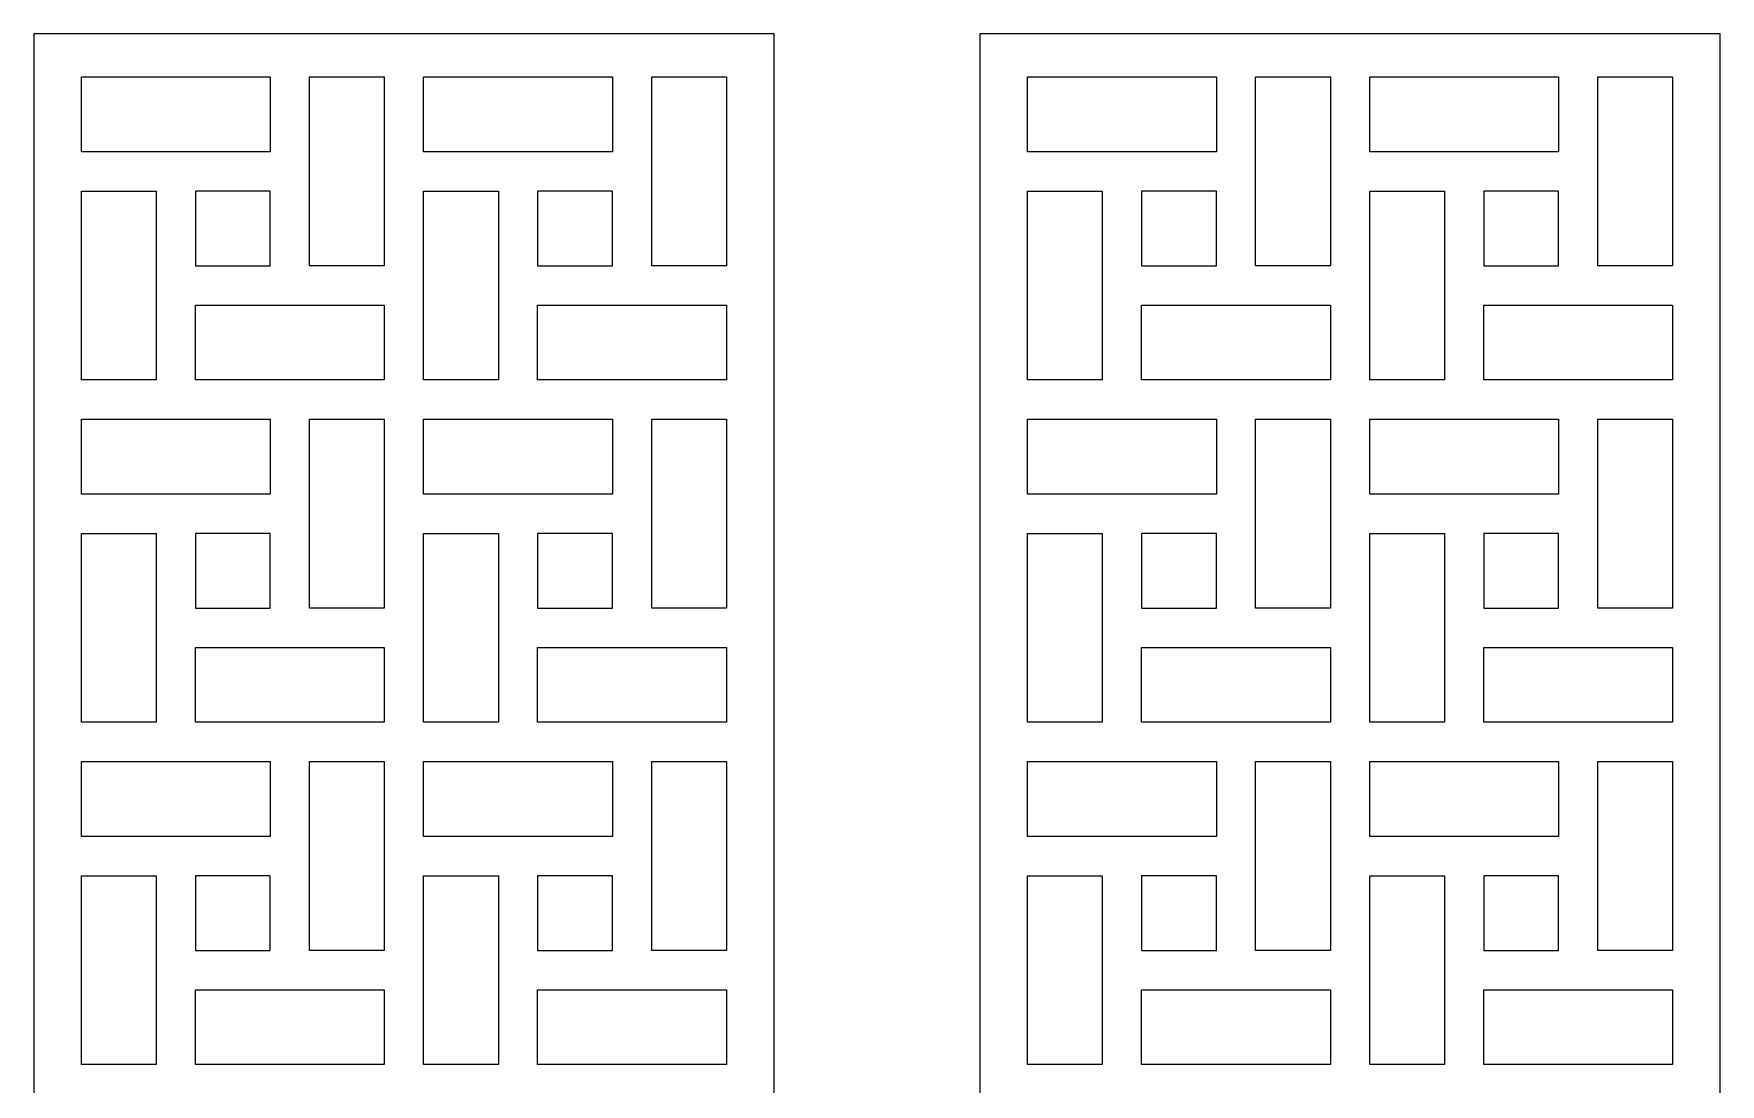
# Model space of a CAD drawing. Header units: centimetres. Extents: x -14.9 to -7.2, y -9.5 to 9.5.
# Drawn here: x -14.92 to -7.2, y 4.69 to 9.5 of the extents above; entities that cross this region are included whole.
import ezdxf

# ---------------------------------------------------------------- set-up
doc = ezdxf.new("R2010")
doc.units = ezdxf.units.CM
doc.header["$MEASUREMENT"] = 0
doc.layers.add('layer 1', color=7, linetype='Continuous')

msp = doc.modelspace()

# ---------------------------------------------------------------- linework, layer by layer
at = {"layer": 'layer 1', "color": 250}
for points in [[(-14.92119, 9.5), (-14.92119, 9.5), (-14.92119, 9.5), (-14.92119, 9.5), (-14.92119, 9.5), (-14.92119, 9.5), (-11.5311, 9.5), (-11.5311, 9.5), (-11.5311, 9.5), (-11.5311, 9.5), (-11.5311, -9.5), (-11.5311, -9.5), (-11.5311, -9.5), (-11.5311, -9.5), (-14.92119, -9.5), (-14.92119, -9.5), (-14.92119, -9.5), (-14.92119, -9.5), (-14.92119, 9.5), (-14.92119, 9.5)], [(-13.83827, 8.96047), (-13.83827, 8.96047), (-13.83827, 8.96047), (-13.83827, 8.96047), (-13.83827, 8.96047), (-13.83827, 8.96047), (-13.83827, 9.30254), (-13.83827, 9.30254), (-13.83827, 9.30254), (-13.83827, 9.30254), (-14.70246, 9.30254), (-14.70246, 9.30254), (-14.70246, 9.30254), (-14.70246, 9.30254), (-14.70246, 8.96047), (-14.70246, 8.96047), (-14.70246, 8.96047), (-14.4144, 8.96047), (-14.12633, 8.96047), (-13.83827, 8.96047)], [(-13.65824, 9.30254), (-13.65824, 9.30254), (-13.65824, 9.30254), (-13.65824, 9.30254), (-13.65824, 9.30254), (-13.65824, 9.01447), (-13.65824, 8.72641), (-13.65824, 8.43834), (-13.65824, 8.43834), (-13.65824, 8.43834), (-13.31616, 8.43834), (-13.31616, 8.43834), (-13.31616, 8.43834), (-13.31616, 8.43834), (-13.31616, 9.30254), (-13.31616, 9.30254), (-13.31616, 9.30254), (-13.31616, 9.30254), (-13.65824, 9.30254), (-13.65824, 9.30254)], [(-12.27194, 8.96047), (-12.27194, 8.96047), (-12.27194, 8.96047), (-12.27194, 8.96047), (-12.27194, 8.96047), (-12.27194, 8.96047), (-12.27194, 9.30254), (-12.27194, 9.30254), (-12.27194, 9.30254), (-12.27194, 9.30254), (-13.13613, 9.30254), (-13.13613, 9.30254), (-13.13613, 9.30254), (-13.13613, 9.30254), (-13.13613, 8.96047), (-13.13613, 8.96047), (-13.13613, 8.96047), (-12.84807, 8.96047), (-12.56, 8.96047), (-12.27194, 8.96047)], [(-12.09191, 9.30254), (-12.09191, 9.30254), (-12.09191, 9.30254), (-12.09191, 9.30254), (-12.09191, 9.30254), (-12.09191, 9.01447), (-12.09191, 8.72641), (-12.09191, 8.43834), (-12.09191, 8.43834), (-12.09191, 8.43834), (-11.74983, 8.43834), (-11.74983, 8.43834), (-11.74983, 8.43834), (-11.74983, 8.43834), (-11.74983, 9.30254), (-11.74983, 9.30254), (-11.74983, 9.30254), (-11.74983, 9.30254), (-12.09191, 9.30254), (-12.09191, 9.30254)], [(-14.36038, 7.91623), (-14.36038, 7.91623), (-14.36038, 7.91623), (-14.36038, 7.91623), (-14.36038, 7.91623), (-14.36038, 8.2043), (-14.36038, 8.49236), (-14.36038, 8.78042), (-14.36038, 8.78042), (-14.36038, 8.78042), (-14.70246, 8.78042), (-14.70246, 8.78042), (-14.70246, 8.78042), (-14.70246, 8.78042), (-14.70246, 7.91623), (-14.70246, 7.91623), (-14.70246, 7.91623), (-14.70246, 7.91623), (-14.36038, 7.91623), (-14.36038, 7.91623)], [(-14.18035, 8.78042), (-14.18035, 8.78042), (-14.18035, 8.78042), (-14.18035, 8.78042), (-14.18035, 8.78042), (-14.18035, 8.78042), (-13.83827, 8.78042), (-13.83827, 8.78042), (-13.83827, 8.78042), (-13.83827, 8.78042), (-13.83827, 8.43834), (-13.83827, 8.43834), (-13.83827, 8.43834), (-13.83827, 8.43834), (-14.18035, 8.43834), (-14.18035, 8.43834), (-14.18035, 8.43834), (-14.18035, 8.43834), (-14.18035, 8.78042), (-14.18035, 8.78042)], [(-12.79405, 7.91623), (-12.79405, 7.91623), (-12.79405, 7.91623), (-12.79405, 7.91623), (-12.79405, 7.91623), (-12.79405, 8.2043), (-12.79405, 8.49236), (-12.79405, 8.78042), (-12.79405, 8.78042), (-12.79405, 8.78042), (-13.13613, 8.78042), (-13.13613, 8.78042), (-13.13613, 8.78042), (-13.13613, 8.78042), (-13.13613, 7.91623), (-13.13613, 7.91623), (-13.13613, 7.91623), (-13.13613, 7.91623), (-12.79405, 7.91623), (-12.79405, 7.91623)], [(-12.61402, 8.78042), (-12.61402, 8.78042), (-12.61402, 8.78042), (-12.61402, 8.78042), (-12.61402, 8.78042), (-12.61402, 8.78042), (-12.27194, 8.78042), (-12.27194, 8.78042), (-12.27194, 8.78042), (-12.27194, 8.78042), (-12.27194, 8.43834), (-12.27194, 8.43834), (-12.27194, 8.43834), (-12.27194, 8.43834), (-12.61402, 8.43834), (-12.61402, 8.43834), (-12.61402, 8.43834), (-12.61402, 8.43834), (-12.61402, 8.78042), (-12.61402, 8.78042)], [(-13.31616, 8.25831), (-13.31616, 8.25831), (-13.31616, 8.25831), (-13.31616, 8.25831), (-13.31616, 8.25831), (-13.31616, 8.25831), (-14.18035, 8.25831), (-14.18035, 8.25831), (-14.18035, 8.25831), (-14.18035, 8.25831), (-14.18035, 7.91623), (-14.18035, 7.91623), (-14.18035, 7.91623), (-14.18035, 7.91623), (-13.31616, 7.91623), (-13.31616, 7.91623), (-13.31616, 7.91623), (-13.31616, 7.91623), (-13.31616, 8.25831), (-13.31616, 8.25831)], [(-11.74983, 8.25831), (-11.74983, 8.25831), (-11.74983, 8.25831), (-11.74983, 8.25831), (-11.74983, 8.25831), (-11.74983, 8.25831), (-12.61402, 8.25831), (-12.61402, 8.25831), (-12.61402, 8.25831), (-12.61402, 8.25831), (-12.61402, 7.91623), (-12.61402, 7.91623), (-12.61402, 7.91623), (-12.61402, 7.91623), (-11.74983, 7.91623), (-11.74983, 7.91623), (-11.74983, 7.91623), (-11.74983, 7.91623), (-11.74983, 8.25831), (-11.74983, 8.25831)], [(-13.83827, 7.39412), (-13.83827, 7.39412), (-13.83827, 7.39412), (-13.83827, 7.39412), (-13.83827, 7.39412), (-13.83827, 7.39412), (-13.83827, 7.73619), (-13.83827, 7.73619), (-13.83827, 7.73619), (-13.83827, 7.73619), (-14.70246, 7.73619), (-14.70246, 7.73619), (-14.70246, 7.73619), (-14.70246, 7.73619), (-14.70246, 7.39412), (-14.70246, 7.39412), (-14.70246, 7.39412), (-14.4144, 7.39412), (-14.12633, 7.39412), (-13.83827, 7.39412)], [(-13.65824, 7.73619), (-13.65824, 7.73619), (-13.65824, 7.73619), (-13.65824, 7.73619), (-13.65824, 7.73619), (-13.65824, 7.44813), (-13.65824, 7.16008), (-13.65824, 6.87201), (-13.65824, 6.87201), (-13.65824, 6.87201), (-13.31616, 6.87201), (-13.31616, 6.87201), (-13.31616, 6.87201), (-13.31616, 6.87201), (-13.31616, 7.73619), (-13.31616, 7.73619), (-13.31616, 7.73619), (-13.31616, 7.73619), (-13.65824, 7.73619), (-13.65824, 7.73619)], [(-12.27194, 7.39412), (-12.27194, 7.39412), (-12.27194, 7.39412), (-12.27194, 7.39412), (-12.27194, 7.39412), (-12.27194, 7.39412), (-12.27194, 7.73619), (-12.27194, 7.73619), (-12.27194, 7.73619), (-12.27194, 7.73619), (-13.13613, 7.73619), (-13.13613, 7.73619), (-13.13613, 7.73619), (-13.13613, 7.73619), (-13.13613, 7.39412), (-13.13613, 7.39412), (-13.13613, 7.39412), (-12.84807, 7.39412), (-12.56, 7.39412), (-12.27194, 7.39412)], [(-12.09191, 7.73619), (-12.09191, 7.73619), (-12.09191, 7.73619), (-12.09191, 7.73619), (-12.09191, 7.73619), (-12.09191, 7.44813), (-12.09191, 7.16008), (-12.09191, 6.87201), (-12.09191, 6.87201), (-12.09191, 6.87201), (-11.74983, 6.87201), (-11.74983, 6.87201), (-11.74983, 6.87201), (-11.74983, 6.87201), (-11.74983, 7.73619), (-11.74983, 7.73619), (-11.74983, 7.73619), (-11.74983, 7.73619), (-12.09191, 7.73619), (-12.09191, 7.73619)], [(-14.36038, 6.3499), (-14.36038, 6.3499), (-14.36038, 6.3499), (-14.36038, 6.3499), (-14.36038, 6.3499), (-14.36038, 6.63796), (-14.36038, 6.92602), (-14.36038, 7.21408), (-14.36038, 7.21408), (-14.36038, 7.21408), (-14.70246, 7.21408), (-14.70246, 7.21408), (-14.70246, 7.21408), (-14.70246, 7.21408), (-14.70246, 6.3499), (-14.70246, 6.3499), (-14.70246, 6.3499), (-14.70246, 6.3499), (-14.36038, 6.3499), (-14.36038, 6.3499)], [(-14.18035, 7.21408), (-14.18035, 7.21408), (-14.18035, 7.21408), (-14.18035, 7.21408), (-14.18035, 7.21408), (-14.18035, 7.21408), (-13.83827, 7.21408), (-13.83827, 7.21408), (-13.83827, 7.21408), (-13.83827, 7.21408), (-13.83827, 6.87201), (-13.83827, 6.87201), (-13.83827, 6.87201), (-13.83827, 6.87201), (-14.18035, 6.87201), (-14.18035, 6.87201), (-14.18035, 6.87201), (-14.18035, 6.87201), (-14.18035, 7.21408), (-14.18035, 7.21408)], [(-12.79405, 6.3499), (-12.79405, 6.3499), (-12.79405, 6.3499), (-12.79405, 6.3499), (-12.79405, 6.3499), (-12.79405, 6.63796), (-12.79405, 6.92602), (-12.79405, 7.21408), (-12.79405, 7.21408), (-12.79405, 7.21408), (-13.13613, 7.21408), (-13.13613, 7.21408), (-13.13613, 7.21408), (-13.13613, 7.21408), (-13.13613, 6.3499), (-13.13613, 6.3499), (-13.13613, 6.3499), (-13.13613, 6.3499), (-12.79405, 6.3499), (-12.79405, 6.3499)], [(-12.61402, 7.21408), (-12.61402, 7.21408), (-12.61402, 7.21408), (-12.61402, 7.21408), (-12.61402, 7.21408), (-12.61402, 7.21408), (-12.27194, 7.21408), (-12.27194, 7.21408), (-12.27194, 7.21408), (-12.27194, 7.21408), (-12.27194, 6.87201), (-12.27194, 6.87201), (-12.27194, 6.87201), (-12.27194, 6.87201), (-12.61402, 6.87201), (-12.61402, 6.87201), (-12.61402, 6.87201), (-12.61402, 6.87201), (-12.61402, 7.21408), (-12.61402, 7.21408)], [(-13.31616, 6.69197), (-13.31616, 6.69197), (-13.31616, 6.69197), (-13.31616, 6.69197), (-13.31616, 6.69197), (-13.31616, 6.69197), (-14.18035, 6.69197), (-14.18035, 6.69197), (-14.18035, 6.69197), (-14.18035, 6.69197), (-14.18035, 6.3499), (-14.18035, 6.3499), (-14.18035, 6.3499), (-14.18035, 6.3499), (-13.31616, 6.3499), (-13.31616, 6.3499), (-13.31616, 6.3499), (-13.31616, 6.3499), (-13.31616, 6.69197), (-13.31616, 6.69197)], [(-11.74983, 6.69197), (-11.74983, 6.69197), (-11.74983, 6.69197), (-11.74983, 6.69197), (-11.74983, 6.69197), (-11.74983, 6.69197), (-12.61402, 6.69197), (-12.61402, 6.69197), (-12.61402, 6.69197), (-12.61402, 6.69197), (-12.61402, 6.3499), (-12.61402, 6.3499), (-12.61402, 6.3499), (-12.61402, 6.3499), (-11.74983, 6.3499), (-11.74983, 6.3499), (-11.74983, 6.3499), (-11.74983, 6.3499), (-11.74983, 6.69197), (-11.74983, 6.69197)], [(-13.83827, 5.82779), (-13.83827, 5.82779), (-13.83827, 5.82779), (-13.83827, 5.82779), (-13.83827, 5.82779), (-13.83827, 5.82779), (-13.83827, 6.16986), (-13.83827, 6.16986), (-13.83827, 6.16986), (-13.83827, 6.16986), (-14.70246, 6.16986), (-14.70246, 6.16986), (-14.70246, 6.16986), (-14.70246, 6.16986), (-14.70246, 5.82779), (-14.70246, 5.82779), (-14.70246, 5.82779), (-14.4144, 5.82779), (-14.12633, 5.82779), (-13.83827, 5.82779)], [(-13.65824, 6.16986), (-13.65824, 6.16986), (-13.65824, 6.16986), (-13.65824, 6.16986), (-13.65824, 6.16986), (-13.65824, 5.88179), (-13.65824, 5.59374), (-13.65824, 5.30568), (-13.65824, 5.30568), (-13.65824, 5.30568), (-13.31616, 5.30568), (-13.31616, 5.30568), (-13.31616, 5.30568), (-13.31616, 5.30568), (-13.31616, 6.16986), (-13.31616, 6.16986), (-13.31616, 6.16986), (-13.31616, 6.16986), (-13.65824, 6.16986), (-13.65824, 6.16986)], [(-12.27194, 5.82779), (-12.27194, 5.82779), (-12.27194, 5.82779), (-12.27194, 5.82779), (-12.27194, 5.82779), (-12.27194, 5.82779), (-12.27194, 6.16986), (-12.27194, 6.16986), (-12.27194, 6.16986), (-12.27194, 6.16986), (-13.13613, 6.16986), (-13.13613, 6.16986), (-13.13613, 6.16986), (-13.13613, 6.16986), (-13.13613, 5.82779), (-13.13613, 5.82779), (-13.13613, 5.82779), (-12.84807, 5.82779), (-12.56, 5.82779), (-12.27194, 5.82779)], [(-12.09191, 6.16986), (-12.09191, 6.16986), (-12.09191, 6.16986), (-12.09191, 6.16986), (-12.09191, 6.16986), (-12.09191, 5.88179), (-12.09191, 5.59374), (-12.09191, 5.30568), (-12.09191, 5.30568), (-12.09191, 5.30568), (-11.74983, 5.30568), (-11.74983, 5.30568), (-11.74983, 5.30568), (-11.74983, 5.30568), (-11.74983, 6.16986), (-11.74983, 6.16986), (-11.74983, 6.16986), (-11.74983, 6.16986), (-12.09191, 6.16986), (-12.09191, 6.16986)], [(-14.36038, 4.78357), (-14.36038, 4.78357), (-14.36038, 4.78357), (-14.36038, 4.78357), (-14.36038, 4.78357), (-14.36038, 5.07163), (-14.36038, 5.35969), (-14.36038, 5.64774), (-14.36038, 5.64774), (-14.36038, 5.64774), (-14.70246, 5.64774), (-14.70246, 5.64774), (-14.70246, 5.64774), (-14.70246, 5.64774), (-14.70246, 4.78357), (-14.70246, 4.78357), (-14.70246, 4.78357), (-14.70246, 4.78357), (-14.36038, 4.78357), (-14.36038, 4.78357)], [(-14.18035, 5.64774), (-14.18035, 5.64774), (-14.18035, 5.64774), (-14.18035, 5.64774), (-14.18035, 5.64774), (-14.18035, 5.64774), (-13.83827, 5.64774), (-13.83827, 5.64774), (-13.83827, 5.64774), (-13.83827, 5.64774), (-13.83827, 5.30568), (-13.83827, 5.30568), (-13.83827, 5.30568), (-13.83827, 5.30568), (-14.18035, 5.30568), (-14.18035, 5.30568), (-14.18035, 5.30568), (-14.18035, 5.30568), (-14.18035, 5.64774), (-14.18035, 5.64774)], [(-12.79405, 4.78357), (-12.79405, 4.78357), (-12.79405, 4.78357), (-12.79405, 4.78357), (-12.79405, 4.78357), (-12.79405, 5.07163), (-12.79405, 5.35969), (-12.79405, 5.64774), (-12.79405, 5.64774), (-12.79405, 5.64774), (-13.13613, 5.64774), (-13.13613, 5.64774), (-13.13613, 5.64774), (-13.13613, 5.64774), (-13.13613, 4.78357), (-13.13613, 4.78357), (-13.13613, 4.78357), (-13.13613, 4.78357), (-12.79405, 4.78357), (-12.79405, 4.78357)], [(-12.61402, 5.64774), (-12.61402, 5.64774), (-12.61402, 5.64774), (-12.61402, 5.64774), (-12.61402, 5.64774), (-12.61402, 5.64774), (-12.27194, 5.64774), (-12.27194, 5.64774), (-12.27194, 5.64774), (-12.27194, 5.64774), (-12.27194, 5.30568), (-12.27194, 5.30568), (-12.27194, 5.30568), (-12.27194, 5.30568), (-12.61402, 5.30568), (-12.61402, 5.30568), (-12.61402, 5.30568), (-12.61402, 5.30568), (-12.61402, 5.64774), (-12.61402, 5.64774)], [(-13.31616, 5.12563), (-13.31616, 5.12563), (-13.31616, 5.12563), (-13.31616, 5.12563), (-13.31616, 5.12563), (-13.31616, 5.12563), (-14.18035, 5.12563), (-14.18035, 5.12563), (-14.18035, 5.12563), (-14.18035, 5.12563), (-14.18035, 4.78357), (-14.18035, 4.78357), (-14.18035, 4.78357), (-14.18035, 4.78357), (-13.31616, 4.78357), (-13.31616, 4.78357), (-13.31616, 4.78357), (-13.31616, 4.78357), (-13.31616, 5.12563), (-13.31616, 5.12563)], [(-11.74983, 5.12563), (-11.74983, 5.12563), (-11.74983, 5.12563), (-11.74983, 5.12563), (-11.74983, 5.12563), (-11.74983, 5.12563), (-12.61402, 5.12563), (-12.61402, 5.12563), (-12.61402, 5.12563), (-12.61402, 5.12563), (-12.61402, 4.78357), (-12.61402, 4.78357), (-12.61402, 4.78357), (-12.61402, 4.78357), (-11.74983, 4.78357), (-11.74983, 4.78357), (-11.74983, 4.78357), (-11.74983, 4.78357), (-11.74983, 5.12563), (-11.74983, 5.12563)]]:
    msp.add_open_spline(points, degree=3, knots=[0, 0, 0, 0, 0.1666667, 0.1666667, 0.1666667, 0.1666667, 0.3333333, 0.3333333, 0.3333333, 0.3333333, 0.5, 0.5, 0.5, 0.5, 0.6666667, 0.6666667, 0.6666667, 0.6666667, 1, 1, 1, 1], dxfattribs=at)
at = {"layer": 'layer 1', "color": 7, "lineweight": 9}
for points in [[(-10.58976, 9.5), (-10.58976, 9.5), (-10.58976, 9.5), (-10.58976, 9.5), (-10.58976, 9.5), (-10.58976, 9.5), (-7.19967, 9.5), (-7.19967, 9.5), (-7.19967, 9.5), (-7.19967, 9.5), (-7.19967, -9.5), (-7.19967, -9.5), (-7.19967, -9.5), (-7.19967, -9.5), (-10.58976, -9.5), (-10.58976, -9.5), (-10.58976, -9.5), (-10.58976, -9.5), (-10.58976, 9.5), (-10.58976, 9.5)], [(-9.50684, 8.96047), (-9.50684, 8.96047), (-9.50684, 8.96047), (-9.50684, 8.96047), (-9.50684, 8.96047), (-9.50684, 8.96047), (-9.50684, 9.30254), (-9.50684, 9.30254), (-9.50684, 9.30254), (-9.50684, 9.30254), (-10.37103, 9.30254), (-10.37103, 9.30254), (-10.37103, 9.30254), (-10.37103, 9.30254), (-10.37103, 8.96047), (-10.37103, 8.96047), (-10.37103, 8.96047), (-10.08297, 8.96047), (-9.7949, 8.96047), (-9.50684, 8.96047)], [(-9.32681, 9.30254), (-9.32681, 9.30254), (-9.32681, 9.30254), (-9.32681, 9.30254), (-9.32681, 9.30254), (-9.32681, 9.01447), (-9.32681, 8.72641), (-9.32681, 8.43834), (-9.32681, 8.43834), (-9.32681, 8.43834), (-8.98473, 8.43834), (-8.98473, 8.43834), (-8.98473, 8.43834), (-8.98473, 8.43834), (-8.98473, 9.30254), (-8.98473, 9.30254), (-8.98473, 9.30254), (-8.98473, 9.30254), (-9.32681, 9.30254), (-9.32681, 9.30254)], [(-7.94051, 8.96047), (-7.94051, 8.96047), (-7.94051, 8.96047), (-7.94051, 8.96047), (-7.94051, 8.96047), (-7.94051, 8.96047), (-7.94051, 9.30254), (-7.94051, 9.30254), (-7.94051, 9.30254), (-7.94051, 9.30254), (-8.8047, 9.30254), (-8.8047, 9.30254), (-8.8047, 9.30254), (-8.8047, 9.30254), (-8.8047, 8.96047), (-8.8047, 8.96047), (-8.8047, 8.96047), (-8.51664, 8.96047), (-8.22857, 8.96047), (-7.94051, 8.96047)], [(-7.76048, 9.30254), (-7.76048, 9.30254), (-7.76048, 9.30254), (-7.76048, 9.30254), (-7.76048, 9.30254), (-7.76048, 9.01447), (-7.76048, 8.72641), (-7.76048, 8.43834), (-7.76048, 8.43834), (-7.76048, 8.43834), (-7.4184, 8.43834), (-7.4184, 8.43834), (-7.4184, 8.43834), (-7.4184, 8.43834), (-7.4184, 9.30254), (-7.4184, 9.30254), (-7.4184, 9.30254), (-7.4184, 9.30254), (-7.76048, 9.30254), (-7.76048, 9.30254)], [(-10.02895, 7.91623), (-10.02895, 7.91623), (-10.02895, 7.91623), (-10.02895, 7.91623), (-10.02895, 7.91623), (-10.02895, 8.2043), (-10.02895, 8.49236), (-10.02895, 8.78042), (-10.02895, 8.78042), (-10.02895, 8.78042), (-10.37103, 8.78042), (-10.37103, 8.78042), (-10.37103, 8.78042), (-10.37103, 8.78042), (-10.37103, 7.91623), (-10.37103, 7.91623), (-10.37103, 7.91623), (-10.37103, 7.91623), (-10.02895, 7.91623), (-10.02895, 7.91623)], [(-9.84892, 8.78042), (-9.84892, 8.78042), (-9.84892, 8.78042), (-9.84892, 8.78042), (-9.84892, 8.78042), (-9.84892, 8.78042), (-9.50684, 8.78042), (-9.50684, 8.78042), (-9.50684, 8.78042), (-9.50684, 8.78042), (-9.50684, 8.43834), (-9.50684, 8.43834), (-9.50684, 8.43834), (-9.50684, 8.43834), (-9.84892, 8.43834), (-9.84892, 8.43834), (-9.84892, 8.43834), (-9.84892, 8.43834), (-9.84892, 8.78042), (-9.84892, 8.78042)], [(-8.46262, 7.91623), (-8.46262, 7.91623), (-8.46262, 7.91623), (-8.46262, 7.91623), (-8.46262, 7.91623), (-8.46262, 8.2043), (-8.46262, 8.49236), (-8.46262, 8.78042), (-8.46262, 8.78042), (-8.46262, 8.78042), (-8.8047, 8.78042), (-8.8047, 8.78042), (-8.8047, 8.78042), (-8.8047, 8.78042), (-8.8047, 7.91623), (-8.8047, 7.91623), (-8.8047, 7.91623), (-8.8047, 7.91623), (-8.46262, 7.91623), (-8.46262, 7.91623)], [(-8.28259, 8.78042), (-8.28259, 8.78042), (-8.28259, 8.78042), (-8.28259, 8.78042), (-8.28259, 8.78042), (-8.28259, 8.78042), (-7.94051, 8.78042), (-7.94051, 8.78042), (-7.94051, 8.78042), (-7.94051, 8.78042), (-7.94051, 8.43834), (-7.94051, 8.43834), (-7.94051, 8.43834), (-7.94051, 8.43834), (-8.28259, 8.43834), (-8.28259, 8.43834), (-8.28259, 8.43834), (-8.28259, 8.43834), (-8.28259, 8.78042), (-8.28259, 8.78042)], [(-8.98473, 8.25831), (-8.98473, 8.25831), (-8.98473, 8.25831), (-8.98473, 8.25831), (-8.98473, 8.25831), (-8.98473, 8.25831), (-9.84892, 8.25831), (-9.84892, 8.25831), (-9.84892, 8.25831), (-9.84892, 8.25831), (-9.84892, 7.91623), (-9.84892, 7.91623), (-9.84892, 7.91623), (-9.84892, 7.91623), (-8.98473, 7.91623), (-8.98473, 7.91623), (-8.98473, 7.91623), (-8.98473, 7.91623), (-8.98473, 8.25831), (-8.98473, 8.25831)], [(-7.4184, 8.25831), (-7.4184, 8.25831), (-7.4184, 8.25831), (-7.4184, 8.25831), (-7.4184, 8.25831), (-7.4184, 8.25831), (-8.28259, 8.25831), (-8.28259, 8.25831), (-8.28259, 8.25831), (-8.28259, 8.25831), (-8.28259, 7.91623), (-8.28259, 7.91623), (-8.28259, 7.91623), (-8.28259, 7.91623), (-7.4184, 7.91623), (-7.4184, 7.91623), (-7.4184, 7.91623), (-7.4184, 7.91623), (-7.4184, 8.25831), (-7.4184, 8.25831)], [(-9.50684, 7.39412), (-9.50684, 7.39412), (-9.50684, 7.39412), (-9.50684, 7.39412), (-9.50684, 7.39412), (-9.50684, 7.39412), (-9.50684, 7.73619), (-9.50684, 7.73619), (-9.50684, 7.73619), (-9.50684, 7.73619), (-10.37103, 7.73619), (-10.37103, 7.73619), (-10.37103, 7.73619), (-10.37103, 7.73619), (-10.37103, 7.39412), (-10.37103, 7.39412), (-10.37103, 7.39412), (-10.08297, 7.39412), (-9.7949, 7.39412), (-9.50684, 7.39412)], [(-9.32681, 7.73619), (-9.32681, 7.73619), (-9.32681, 7.73619), (-9.32681, 7.73619), (-9.32681, 7.73619), (-9.32681, 7.44813), (-9.32681, 7.16008), (-9.32681, 6.87201), (-9.32681, 6.87201), (-9.32681, 6.87201), (-8.98473, 6.87201), (-8.98473, 6.87201), (-8.98473, 6.87201), (-8.98473, 6.87201), (-8.98473, 7.73619), (-8.98473, 7.73619), (-8.98473, 7.73619), (-8.98473, 7.73619), (-9.32681, 7.73619), (-9.32681, 7.73619)], [(-7.94051, 7.39412), (-7.94051, 7.39412), (-7.94051, 7.39412), (-7.94051, 7.39412), (-7.94051, 7.39412), (-7.94051, 7.39412), (-7.94051, 7.73619), (-7.94051, 7.73619), (-7.94051, 7.73619), (-7.94051, 7.73619), (-8.8047, 7.73619), (-8.8047, 7.73619), (-8.8047, 7.73619), (-8.8047, 7.73619), (-8.8047, 7.39412), (-8.8047, 7.39412), (-8.8047, 7.39412), (-8.51664, 7.39412), (-8.22857, 7.39412), (-7.94051, 7.39412)], [(-7.76048, 7.73619), (-7.76048, 7.73619), (-7.76048, 7.73619), (-7.76048, 7.73619), (-7.76048, 7.73619), (-7.76048, 7.44813), (-7.76048, 7.16008), (-7.76048, 6.87201), (-7.76048, 6.87201), (-7.76048, 6.87201), (-7.4184, 6.87201), (-7.4184, 6.87201), (-7.4184, 6.87201), (-7.4184, 6.87201), (-7.4184, 7.73619), (-7.4184, 7.73619), (-7.4184, 7.73619), (-7.4184, 7.73619), (-7.76048, 7.73619), (-7.76048, 7.73619)], [(-10.02895, 6.3499), (-10.02895, 6.3499), (-10.02895, 6.3499), (-10.02895, 6.3499), (-10.02895, 6.3499), (-10.02895, 6.63796), (-10.02895, 6.92602), (-10.02895, 7.21408), (-10.02895, 7.21408), (-10.02895, 7.21408), (-10.37103, 7.21408), (-10.37103, 7.21408), (-10.37103, 7.21408), (-10.37103, 7.21408), (-10.37103, 6.3499), (-10.37103, 6.3499), (-10.37103, 6.3499), (-10.37103, 6.3499), (-10.02895, 6.3499), (-10.02895, 6.3499)], [(-9.84892, 7.21408), (-9.84892, 7.21408), (-9.84892, 7.21408), (-9.84892, 7.21408), (-9.84892, 7.21408), (-9.84892, 7.21408), (-9.50684, 7.21408), (-9.50684, 7.21408), (-9.50684, 7.21408), (-9.50684, 7.21408), (-9.50684, 6.87201), (-9.50684, 6.87201), (-9.50684, 6.87201), (-9.50684, 6.87201), (-9.84892, 6.87201), (-9.84892, 6.87201), (-9.84892, 6.87201), (-9.84892, 6.87201), (-9.84892, 7.21408), (-9.84892, 7.21408)], [(-8.46262, 6.3499), (-8.46262, 6.3499), (-8.46262, 6.3499), (-8.46262, 6.3499), (-8.46262, 6.3499), (-8.46262, 6.63796), (-8.46262, 6.92602), (-8.46262, 7.21408), (-8.46262, 7.21408), (-8.46262, 7.21408), (-8.8047, 7.21408), (-8.8047, 7.21408), (-8.8047, 7.21408), (-8.8047, 7.21408), (-8.8047, 6.3499), (-8.8047, 6.3499), (-8.8047, 6.3499), (-8.8047, 6.3499), (-8.46262, 6.3499), (-8.46262, 6.3499)], [(-8.28259, 7.21408), (-8.28259, 7.21408), (-8.28259, 7.21408), (-8.28259, 7.21408), (-8.28259, 7.21408), (-8.28259, 7.21408), (-7.94051, 7.21408), (-7.94051, 7.21408), (-7.94051, 7.21408), (-7.94051, 7.21408), (-7.94051, 6.87201), (-7.94051, 6.87201), (-7.94051, 6.87201), (-7.94051, 6.87201), (-8.28259, 6.87201), (-8.28259, 6.87201), (-8.28259, 6.87201), (-8.28259, 6.87201), (-8.28259, 7.21408), (-8.28259, 7.21408)], [(-8.98473, 6.69197), (-8.98473, 6.69197), (-8.98473, 6.69197), (-8.98473, 6.69197), (-8.98473, 6.69197), (-8.98473, 6.69197), (-9.84892, 6.69197), (-9.84892, 6.69197), (-9.84892, 6.69197), (-9.84892, 6.69197), (-9.84892, 6.3499), (-9.84892, 6.3499), (-9.84892, 6.3499), (-9.84892, 6.3499), (-8.98473, 6.3499), (-8.98473, 6.3499), (-8.98473, 6.3499), (-8.98473, 6.3499), (-8.98473, 6.69197), (-8.98473, 6.69197)], [(-7.4184, 6.69197), (-7.4184, 6.69197), (-7.4184, 6.69197), (-7.4184, 6.69197), (-7.4184, 6.69197), (-7.4184, 6.69197), (-8.28259, 6.69197), (-8.28259, 6.69197), (-8.28259, 6.69197), (-8.28259, 6.69197), (-8.28259, 6.3499), (-8.28259, 6.3499), (-8.28259, 6.3499), (-8.28259, 6.3499), (-7.4184, 6.3499), (-7.4184, 6.3499), (-7.4184, 6.3499), (-7.4184, 6.3499), (-7.4184, 6.69197), (-7.4184, 6.69197)], [(-9.50684, 5.82779), (-9.50684, 5.82779), (-9.50684, 5.82779), (-9.50684, 5.82779), (-9.50684, 5.82779), (-9.50684, 5.82779), (-9.50684, 6.16986), (-9.50684, 6.16986), (-9.50684, 6.16986), (-9.50684, 6.16986), (-10.37103, 6.16986), (-10.37103, 6.16986), (-10.37103, 6.16986), (-10.37103, 6.16986), (-10.37103, 5.82779), (-10.37103, 5.82779), (-10.37103, 5.82779), (-10.08297, 5.82779), (-9.7949, 5.82779), (-9.50684, 5.82779)], [(-9.32681, 6.16986), (-9.32681, 6.16986), (-9.32681, 6.16986), (-9.32681, 6.16986), (-9.32681, 6.16986), (-9.32681, 5.88179), (-9.32681, 5.59374), (-9.32681, 5.30568), (-9.32681, 5.30568), (-9.32681, 5.30568), (-8.98473, 5.30568), (-8.98473, 5.30568), (-8.98473, 5.30568), (-8.98473, 5.30568), (-8.98473, 6.16986), (-8.98473, 6.16986), (-8.98473, 6.16986), (-8.98473, 6.16986), (-9.32681, 6.16986), (-9.32681, 6.16986)], [(-7.94051, 5.82779), (-7.94051, 5.82779), (-7.94051, 5.82779), (-7.94051, 5.82779), (-7.94051, 5.82779), (-7.94051, 5.82779), (-7.94051, 6.16986), (-7.94051, 6.16986), (-7.94051, 6.16986), (-7.94051, 6.16986), (-8.8047, 6.16986), (-8.8047, 6.16986), (-8.8047, 6.16986), (-8.8047, 6.16986), (-8.8047, 5.82779), (-8.8047, 5.82779), (-8.8047, 5.82779), (-8.51664, 5.82779), (-8.22857, 5.82779), (-7.94051, 5.82779)], [(-7.76048, 6.16986), (-7.76048, 6.16986), (-7.76048, 6.16986), (-7.76048, 6.16986), (-7.76048, 6.16986), (-7.76048, 5.88179), (-7.76048, 5.59374), (-7.76048, 5.30568), (-7.76048, 5.30568), (-7.76048, 5.30568), (-7.4184, 5.30568), (-7.4184, 5.30568), (-7.4184, 5.30568), (-7.4184, 5.30568), (-7.4184, 6.16986), (-7.4184, 6.16986), (-7.4184, 6.16986), (-7.4184, 6.16986), (-7.76048, 6.16986), (-7.76048, 6.16986)], [(-10.02895, 4.78357), (-10.02895, 4.78357), (-10.02895, 4.78357), (-10.02895, 4.78357), (-10.02895, 4.78357), (-10.02895, 5.07163), (-10.02895, 5.35969), (-10.02895, 5.64774), (-10.02895, 5.64774), (-10.02895, 5.64774), (-10.37103, 5.64774), (-10.37103, 5.64774), (-10.37103, 5.64774), (-10.37103, 5.64774), (-10.37103, 4.78357), (-10.37103, 4.78357), (-10.37103, 4.78357), (-10.37103, 4.78357), (-10.02895, 4.78357), (-10.02895, 4.78357)], [(-9.84892, 5.64774), (-9.84892, 5.64774), (-9.84892, 5.64774), (-9.84892, 5.64774), (-9.84892, 5.64774), (-9.84892, 5.64774), (-9.50684, 5.64774), (-9.50684, 5.64774), (-9.50684, 5.64774), (-9.50684, 5.64774), (-9.50684, 5.30568), (-9.50684, 5.30568), (-9.50684, 5.30568), (-9.50684, 5.30568), (-9.84892, 5.30568), (-9.84892, 5.30568), (-9.84892, 5.30568), (-9.84892, 5.30568), (-9.84892, 5.64774), (-9.84892, 5.64774)], [(-8.46262, 4.78357), (-8.46262, 4.78357), (-8.46262, 4.78357), (-8.46262, 4.78357), (-8.46262, 4.78357), (-8.46262, 5.07163), (-8.46262, 5.35969), (-8.46262, 5.64774), (-8.46262, 5.64774), (-8.46262, 5.64774), (-8.8047, 5.64774), (-8.8047, 5.64774), (-8.8047, 5.64774), (-8.8047, 5.64774), (-8.8047, 4.78357), (-8.8047, 4.78357), (-8.8047, 4.78357), (-8.8047, 4.78357), (-8.46262, 4.78357), (-8.46262, 4.78357)], [(-8.28259, 5.64774), (-8.28259, 5.64774), (-8.28259, 5.64774), (-8.28259, 5.64774), (-8.28259, 5.64774), (-8.28259, 5.64774), (-7.94051, 5.64774), (-7.94051, 5.64774), (-7.94051, 5.64774), (-7.94051, 5.64774), (-7.94051, 5.30568), (-7.94051, 5.30568), (-7.94051, 5.30568), (-7.94051, 5.30568), (-8.28259, 5.30568), (-8.28259, 5.30568), (-8.28259, 5.30568), (-8.28259, 5.30568), (-8.28259, 5.64774), (-8.28259, 5.64774)], [(-8.98473, 5.12563), (-8.98473, 5.12563), (-8.98473, 5.12563), (-8.98473, 5.12563), (-8.98473, 5.12563), (-8.98473, 5.12563), (-9.84892, 5.12563), (-9.84892, 5.12563), (-9.84892, 5.12563), (-9.84892, 5.12563), (-9.84892, 4.78357), (-9.84892, 4.78357), (-9.84892, 4.78357), (-9.84892, 4.78357), (-8.98473, 4.78357), (-8.98473, 4.78357), (-8.98473, 4.78357), (-8.98473, 4.78357), (-8.98473, 5.12563), (-8.98473, 5.12563)], [(-7.4184, 5.12563), (-7.4184, 5.12563), (-7.4184, 5.12563), (-7.4184, 5.12563), (-7.4184, 5.12563), (-7.4184, 5.12563), (-8.28259, 5.12563), (-8.28259, 5.12563), (-8.28259, 5.12563), (-8.28259, 5.12563), (-8.28259, 4.78357), (-8.28259, 4.78357), (-8.28259, 4.78357), (-8.28259, 4.78357), (-7.4184, 4.78357), (-7.4184, 4.78357), (-7.4184, 4.78357), (-7.4184, 4.78357), (-7.4184, 5.12563), (-7.4184, 5.12563)]]:
    msp.add_open_spline(points, degree=3, knots=[0, 0, 0, 0, 0.1666667, 0.1666667, 0.1666667, 0.1666667, 0.3333333, 0.3333333, 0.3333333, 0.3333333, 0.5, 0.5, 0.5, 0.5, 0.6666667, 0.6666667, 0.6666667, 0.6666667, 1, 1, 1, 1], dxfattribs=at)

doc.saveas('drawing.dxf')
